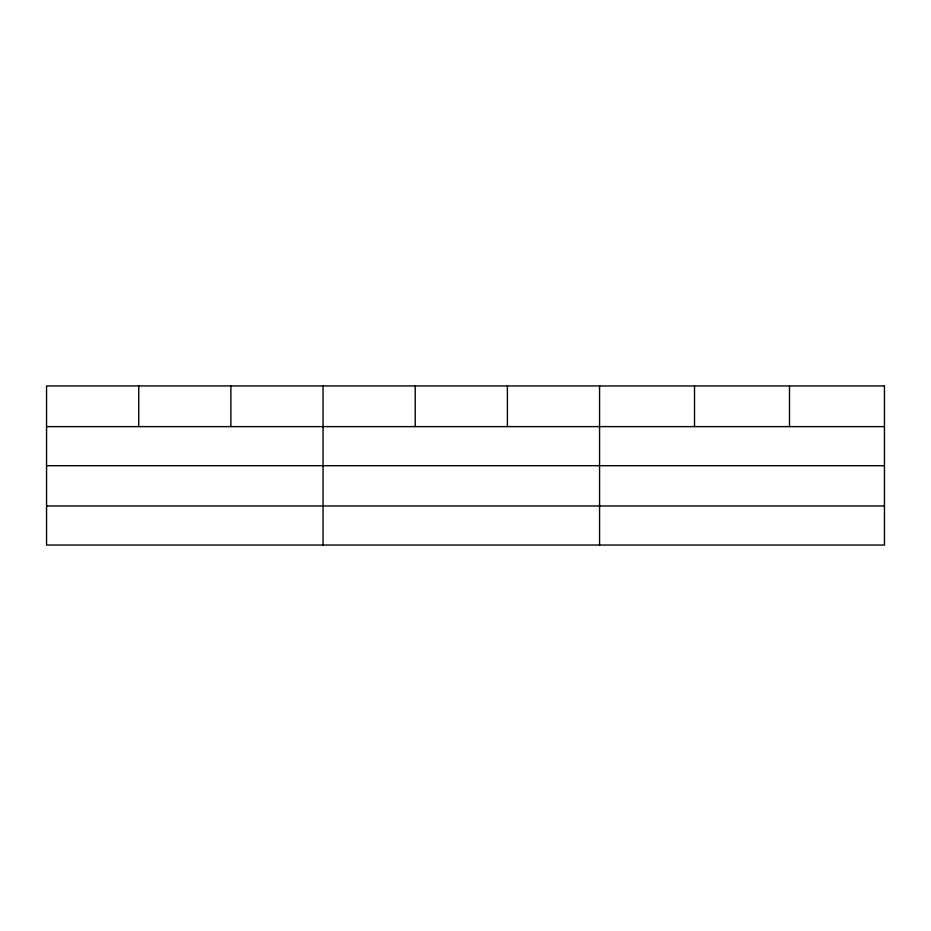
<?xml version="1.0" encoding="UTF-8"?>
<svg xmlns="http://www.w3.org/2000/svg" width="931" height="931" viewBox="0 0 931 931"><rect width="100%" height="100%" fill="white"/><g stroke="black" fill="none" stroke-linecap="round" stroke-linejoin="round"><path stroke-width="1.4" d="M46.55 426.619L884.45 426.619M46.55 465.698L884.45 465.698M46.55 505.964L884.45 505.964M789.488 385.958L789.488 426.619M694.526 385.958L694.526 426.619M599.564 385.958L599.564 545.042M507.395 385.958L507.395 426.619M415.226 385.958L415.226 426.619M323.057 385.958L323.057 545.042M230.888 385.958L230.888 426.619M138.719 385.958L138.719 426.619M884.45 385.958L46.55 385.958L46.55 545.042L884.45 545.042L884.45 385.958"/></g></svg>
